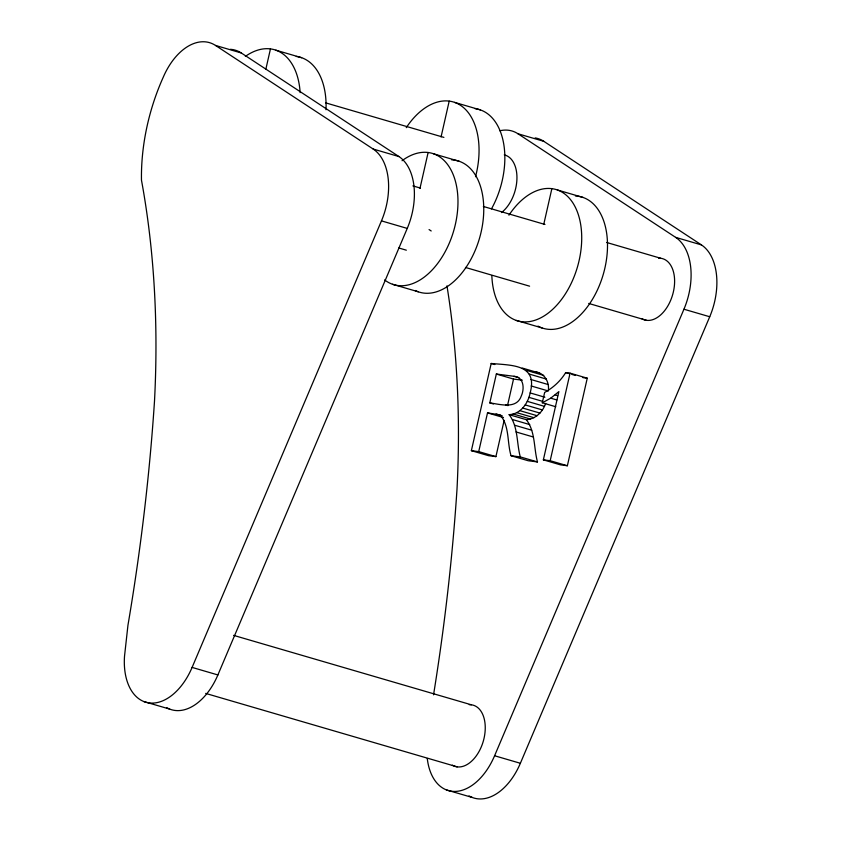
<?xml version="1.0" encoding="UTF-8"?>
<svg xmlns="http://www.w3.org/2000/svg" width="841" height="841" viewBox="0 0 841 841"><rect width="100%" height="100%" fill="white"/><g stroke="black" fill="none" stroke-linecap="round" stroke-linejoin="round"><path stroke-width="1.26" d="M509.131 414.666L526.319 419.68C535.517 431.58 533.678 448.085 537.483 461.93L520.295 456.915C516.49 443.06 518.329 426.555 509.131 414.666C520.611 414.108 528.095 403.333 530.156 392.926C537.925 364.269 512.201 365.415 491.186 363.47L471.37 450.671L488.558 455.685L495.906 456.621L504.137 420.395M265.809 69.383L270.455 48.915M419.985 188.331L428.122 152.515M441.062 136.925L449.199 101.109M471.37 450.671L478.718 451.606L487.517 412.878L500.027 414.907C509.709 425.609 506.997 442.618 511.055 455.727L528.243 460.752L537.483 461.93M493.467 403.964L489.788 402.892L496.337 374.035L513.914 376.284L518.823 377.714M543.728 224.463L551.864 188.647M507.543 405.404L513.525 379.06L522.314 380.185M542.298 402.797L544.653 392.442C553.189 387.743 560.6 380.952 565.678 372.605L570.072 373.162L587.26 378.187L567.37 465.746L560.548 464.873L543.36 459.859L558.866 391.622L550.729 398.182L542.298 402.797L555.806 406.739M543.36 459.859L550.182 460.721L570.072 373.162M526.319 419.68C535.591 419.217 542.844 411.806 545.683 403.365M192.105 667.418L381.457 220.878A57.009 35.311 -73.7 0 0 373.162 149.036L215.496 45.435A57.009 35.311 -73.7 0 0 163.154 77.435A157.088 97.293 -73.7 0 0 141.477 180.195A760.464 470.971 -73.7 0 1 154.502 401.062A1460.691 904.632 -73.7 0 1 127.948 625.262L124.521 656.201A57.009 35.311 -73.7 0 0 148.363 702.803A57.009 35.311 -73.7 0 0 192.105 667.418L217.882 674.945L407.244 228.416A57.009 35.311 -73.7 0 0 398.939 156.563L241.272 52.962A57.009 35.311 -73.7 0 0 230.371 49.314M427.26 758.456A57.009 35.311 -73.7 0 0 455.538 791.423A57.009 35.311 -73.7 0 0 494.592 755.754L683.943 309.225A57.009 35.311 -73.7 0 0 675.649 237.372L517.982 133.772A57.009 35.311 -73.7 0 0 499.869 130.765M469.036 795.901A57.009 35.311 -73.7 0 0 520.369 763.281L709.73 316.752A57.009 35.311 -73.7 0 0 701.426 244.899L543.759 141.299A57.009 35.311 -73.7 0 0 535.16 137.913M489.788 402.892C500.027 404.258 516.689 409.556 521.294 395.974C524.647 388.889 523.943 376.8 513.914 376.284M582.866 377.62L587.26 378.187M511.055 455.727L520.295 456.915M532.984 371.627C543.486 371.438 549.762 381.236 548.332 390.981L531.144 385.966M275.859 50.187L301.635 57.714M454.603 102.381L480.379 109.919M215.496 45.435L241.272 52.962M517.982 133.772L543.759 141.299M325.667 102.865L443.901 137.388M433.525 153.787L459.302 161.314M557.268 189.929L583.044 197.456M373.162 149.036L398.939 156.563M675.649 237.372L701.426 244.899M412.899 185.893L420.447 188.1M483.333 206.466L544.968 224.463M606.592 242.46L660.679 258.261M381.457 220.878L407.244 228.416M683.943 309.225L709.73 316.752M398.792 247.979L406.34 250.187M465.462 267.449L529.599 286.182M588.721 303.443L646.571 320.337M392.505 284.269L418.282 291.795M516.248 320.41L542.024 327.937M565.678 372.605L569.368 373.677M571.817 374.392L575.496 375.475M522.198 368.032L539.386 373.047M526.55 370.397L543.738 375.412M529.283 374.087L546.471 379.112M491.186 363.47L494.865 364.542M530.839 379.48L548.027 384.505M496.337 374.035L513.525 379.06M555.186 394.955L557.636 395.669M550.729 398.182L556.868 399.969M530.156 392.926L544.894 397.225M528.905 397.351L542.413 401.294M527.265 401.346L544.453 406.371M525.215 404.931L542.403 409.945M522.787 408.074L539.964 413.099M505.578 404.899L508.027 405.625M519.948 410.692L537.136 415.717M516.731 412.658L533.919 417.683M513.126 413.982L530.314 419.007M496.032 413.972L502.172 415.759M512.568 419.564L529.756 424.589M487.517 412.878L503.475 417.546M514.524 425.189L531.712 430.203M516.038 431.948L533.226 436.963M550.182 460.721L567.37 465.746M478.718 451.606L495.906 456.621M233.609 635.365L471.328 704.79M494.592 755.754L520.369 763.281M205.667 693.404L457.22 766.866M143.916 701.573L169.693 709.1M446.403 789.909L472.179 797.436M429.068 229.572L431.202 230.981M658.577 258.166A31.926 19.774 -73.7 0 1 672.779 294.245A31.926 19.774 -73.7 0 1 641.704 318.623M508.942 215.201A68.415 42.365 -73.7 0 1 577.021 211.007A68.415 42.365 -73.7 0 1 548.132 313.167A68.415 42.365 -73.7 0 1 491.848 275.627M575.412 195.985A68.415 42.365 -73.7 0 1 603.323 274.166A68.415 42.365 -73.7 0 1 537.956 326.108M402.051 160.715A68.415 42.365 -73.7 0 1 456.905 216.137A68.415 42.365 -73.7 0 1 384.631 279.927M451.67 159.853A68.415 42.365 -73.7 0 1 479.822 237.162A68.415 42.365 -73.7 0 1 415.202 290.502M433.546 694.824A1460.691 904.632 -73.7 0 0 456.989 489.399A760.464 470.971 -73.7 0 0 446.96 285.856M504.285 154.881A31.926 19.774 -73.7 0 1 516.9 179.764A31.926 19.774 -73.7 0 1 501.52 212.573M406.266 127.664A68.415 42.365 -73.7 0 1 461.352 105.892A68.415 42.365 -73.7 0 1 475.522 176.747M474.986 108.636A68.415 42.365 -73.7 0 1 491.47 208.883M245.341 56.421A68.415 42.365 -73.7 0 1 300.142 92.605M296.242 56.442A68.415 42.365 -73.7 0 1 326.003 109.74M469.225 704.695A31.926 19.774 -73.7 0 1 483.417 740.774A31.926 19.774 -73.7 0 1 452.342 765.163M217.882 674.945A57.009 35.311 -73.7 0 1 166.55 707.565"/></g></svg>
